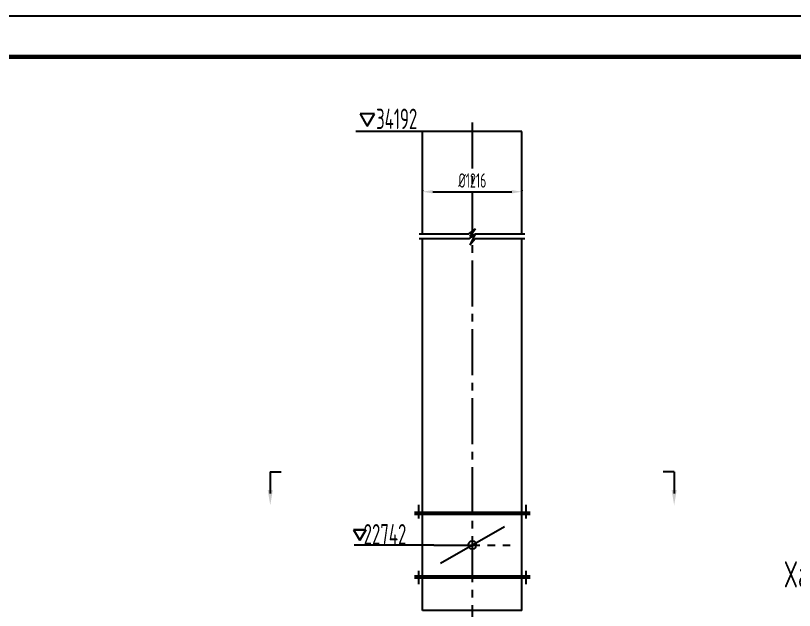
# Model space of a CAD drawing. Header units: millimetres. Extents: x 6566 to 7427, y 671 to 1285.
# Drawn here: x 6816 to 7006.6, y 1129.1 to 1274.6 of the extents above; entities that cross this region are included whole.
import ezdxf

# ---------------------------------------------------------------- set-up
doc = ezdxf.new("R2010")
doc.units = ezdxf.units.MM
doc.header["$LTSCALE"] = 15
doc.header["$MEASUREMENT"] = 0
doc.linetypes.add('CENTER2', pattern=[1.125, 0.75, -0.125, 0.125, -0.125])
for name, color, linetype in [('12', 7, 'Continuous'), ('LAYER1', 7, 'Continuous'), ('LAYER2', 2, 'CENTER2'), ('LAYER3', 1, 'Continuous')]:
    doc.layers.add(name, color=color, linetype=linetype)
doc.styles.add('HZTXT', font='ascii.shx', dxfattribs={"width": 0.7, "height": 3.5, "bigfont": 'HZTXT.shx'})
doc.dimstyles.new('ISO-25$0', dxfattribs={"dimtxt": 3.5, "dimasz": 2.5, "dimexe": 0.18, "dimexo": 0.5, "dimgap": 1, "dimtad": 1, "dimdec": 4, "dimzin": 0, "dimdsep": 46, "dimtxsty": 'HZTXT', "dimcen": 0, "dimadec": 0, "dimazin": 0, "dimtfac": 0.714286, "dimtdec": 4, "dimtofl": 0, "dimtmove": 1, "dimatfit": 3, "dimfxl": 0, "dimtolj": 1, "dimtzin": 0, "dimarcsym": 0})

# ---------------------------------------------------------------- blocks, each defined once
blk = doc.blocks.new('*D14')
at = {"layer": 'DEFPOINTS', "color": 0}
for p in [(6915.57, 1231.46), (6939.89, 1231.55), (6939.89, 1231.46)]:
    blk.add_point(p, dxfattribs=at)
at = {"layer": 'LAYER1', "color": 0, "lineweight": -2}
for p, q in [((6915.57, 1231.96), (6915.57, 1231.73)), ((6918.07, 1231.55), (6937.39, 1231.55)), ((6939.89, 1231.96), (6939.89, 1231.73))]:
    blk.add_line(p, q, dxfattribs=at)
at = {"layer": 'LAYER1', "color": 0}
for points in [[(6918.07, 1231.96), (6918.07, 1231.13), (6915.57, 1231.55)], [(6937.39, 1231.96), (6937.39, 1231.13), (6939.89, 1231.55)]]:
    blk.add_solid(points, dxfattribs=at)
at = {"layer": 'LAYER1', "color": 0, "insert": (6927.76, 1234.3), "char_height": 3.5, "attachment_point": 5, "style": 'HZTXT'}
blk.add_mtext('\\A1;%%c1216', dxfattribs=at)

msp = doc.modelspace()

# ---------------------------------------------------------------- linework, layer by layer
for p, q in [((6900.28911, 1250.58918), (6902.03909, 1247.55812)), ((6903.78907, 1250.58918), (6900.28911, 1250.58918)), ((6902.03909, 1247.55812), (6903.78907, 1250.58918))]:
    msp.add_line(p, q)
at = {"layer": '12'}
for p, q in [((6575.51635, 1274.54693), (7416.51635, 1274.54693)), ((6600.51635, 1264.54693), (7406.51635, 1264.54693)), ((6600.51635, 1264.54693), (6986.01635, 1264.54693))]:
    msp.add_line(p, q, dxfattribs=at)
msp.add_lwpolyline([(6575.51635, 680.54693, 0.2, 0.2, 0), (6575.51635, 1274.54693, 0.2, 0.2, 0), (7416.51635, 1274.54693, 0.2, 0.2, 0), (7416.51635, 680.54693, 0.2, 0.2, 0)], format="xyseb", close=True, dxfattribs=at)
at = {"layer": '12', "const_width": 1}
msp.add_lwpolyline([(6600.51635, 1264.54693), (7406.51635, 1264.54693), (7406.51635, 690.54693), (6600.51635, 690.54693), (6600.51635, 1264.54693), (6986.01635, 1264.54693)], dxfattribs=at)
at = {"layer": 'LAYER1'}
for p, q in [((6915.56953, 1246.26377), (6899.27354, 1246.26377)), ((6926.87143, 1221.24328), (6928.51194, 1222.45766)), ((6928.51194, 1222.45766), (6927.17523, 1220.57536)), ((6914.78031, 1221.24328), (6926.87143, 1221.24328)), ((6914.78031, 1220.08961), (6927.05372, 1220.08961)), ((6927.05372, 1220.08961), (6928.32966, 1221.0004)), ((6928.32966, 1221.0004), (6927.11447, 1218.57163)), ((6927.11447, 1218.57163), (6928.45118, 1220.08961)), ((6927.17523, 1220.57536), (6928.51194, 1221.24328)), ((6928.45118, 1220.08961), (6940.60307, 1220.08961)), ((6928.51194, 1221.24328), (6940.60307, 1221.24328)), ((6878.31775, 1163.01573), (6878.31775, 1157.73928)), ((6878.31775, 1163.01573), (6881.01198, 1163.01573)), ((6977.14131, 1163.01573), (6974.44708, 1163.01573)), ((6977.14131, 1163.01573), (6977.14131, 1157.73928)), ((6898.71643, 1148.85927), (6900.21643, 1146.26119)), ((6901.71643, 1148.85927), (6898.71643, 1148.85927)), ((6898.71643, 1148.85927), (6901.71643, 1148.85927)), ((6900.21643, 1146.26119), (6899.18098, 1148.05464)), ((6901.71643, 1148.85927), (6900.21643, 1146.26119)), ((6900.21643, 1146.26119), (6901.25187, 1148.05464)), ((6918.34631, 1145.11192), (6898.85568, 1145.11192))]:
    msp.add_line(p, q, dxfattribs=at)
at = {"layer": 'LAYER2'}
for p, q in [((6927.72953, 1248.51021), (6927.72953, 965.59301)), ((6914.57315, 1154.97901), (6914.57315, 1151.58415)), ((6940.88591, 1154.97901), (6940.88591, 1151.58415)), ((6918.34631, 1145.11192), (6937.0511, 1145.11192)), ((6914.57315, 1138.813), (6914.57315, 1135.52592)), ((6940.88591, 1138.813), (6940.88591, 1135.52592))]:
    msp.add_line(p, q, dxfattribs=at)
at = {"layer": 'LAYER3'}
for p, q in [((6915.56953, 1221.24328), (6915.56953, 1246.26377)), ((6939.88953, 1246.26377), (6915.56953, 1246.26377)), ((6939.88953, 1221.24328), (6939.88953, 1246.26377)), ((6915.56953, 1153.11192), (6915.56953, 1220.08961)), ((6939.88953, 1153.11192), (6939.88953, 1220.08961)), ((6913.56953, 1153.11192), (6941.88953, 1153.11192)), ((6913.56953, 1152.63603), (6941.88953, 1152.63603)), ((6915.56953, 1137.58782), (6915.56953, 1152.63603)), ((6939.88953, 1137.58782), (6939.88953, 1152.63603)), ((6919.98, 1140.63773), (6935.64585, 1149.68241)), ((6913.56953, 1137.58782), (6941.88953, 1137.58782)), ((6913.56953, 1137.11192), (6941.88953, 1137.11192)), ((6915.56953, 1129.11192), (6915.56953, 1137.11192)), ((6939.88953, 1129.11192), (6939.88953, 1137.11192)), ((6939.88953, 1129.11192), (6915.56953, 1129.11192))]:
    msp.add_line(p, q, dxfattribs=at)
msp.add_circle((6927.72953, 1145.11192), 1, dxfattribs=at)
for points in [[(6878.94275, 1158.5801), (6877.69275, 1158.5801), (6878.31775, 1154.8301)], [(6976.51631, 1158.5801), (6977.76631, 1158.5801), (6977.14131, 1154.8301)]]:
    msp.add_solid(points, dxfattribs=at)

# ---------------------------------------------------------------- texts
at = {"color": 0, "linetype": 'ByBlock', "char_height": 5, "attachment_point": 5, "style": 'HZTXT'}
for s, insert in [('34192', (6909.24066, 1249.37581)), ('22742', (6906.38636, 1147.7383))]:
    msp.add_mtext(s, dxfattribs=dict(at, insert=insert))
at = {"layer": 'LAYER1', "style": 'HZTXT', "width": 0.7}
msp.add_text('Xa', height=6.418599, dxfattribs=at).set_placement((7003.98093, 1134.72148))

# ---------------------------------------------------------------- dimensions: what is measured, and where the dimension line sits
at = {"layer": 'LAYER1'}
dim = msp.add_linear_dim(base=(6939.88953, 1231.54764), p1=(6915.56953, 1231.45528), p2=(6939.88953, 1231.45528), text='%%c1216', dimstyle='ISO-25$0', override={"dimatfit": 1}, dxfattribs=at)
dim.commit()
dim.dimension.update_dxf_attribs({"geometry": '*D14', "text_midpoint": (6927.75679, 1231.54764), "dimtype": 160})

doc.saveas('drawing.dxf')
